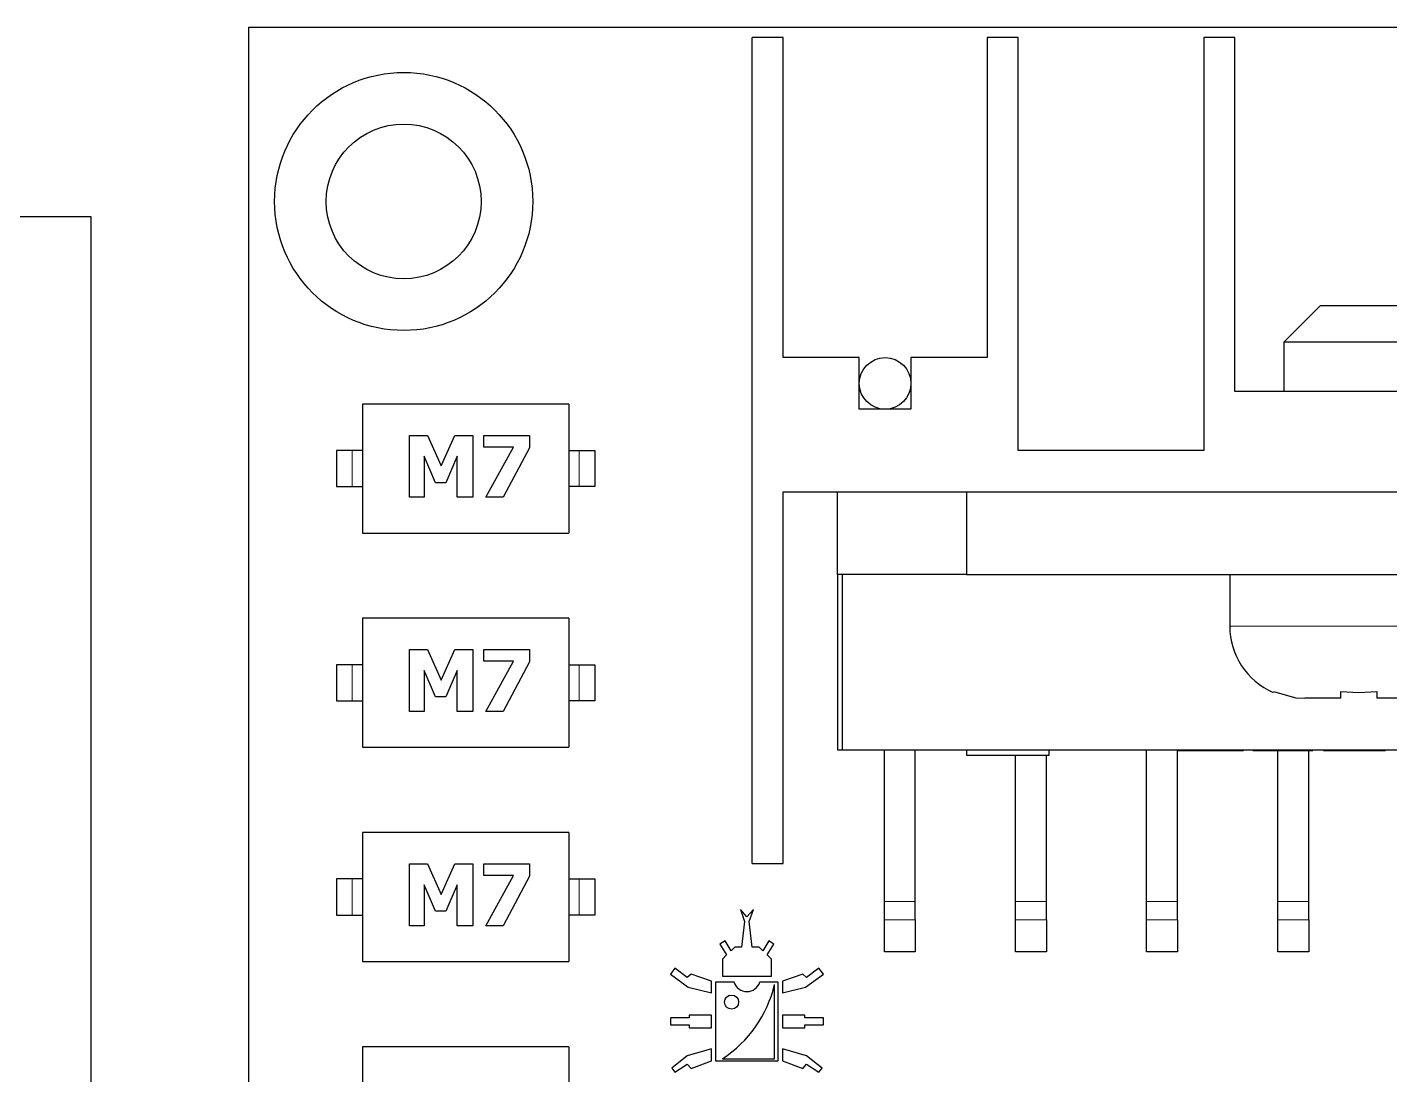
# Model space of a CAD drawing. Header units: millimetres. Extents: x 123.5 to 144.3, y 105.4 to 121.6.
# Drawn here: x 137.457 to 139.568, y 115.727 to 117.35 of the extents above; entities that cross this region are included whole.
import ezdxf

# ---------------------------------------------------------------- set-up
doc = ezdxf.new("R2010")
doc.units = ezdxf.units.MM
doc.linetypes.add('PHANTOM', pattern=[12.7, 6.35, -1.27, 1.27, -1.27, 1.27, -1.27])
doc.layers.add('DESC', color=250, linetype='Continuous')
doc.layers.add('WIRES', color=7, linetype='Continuous')

# ---------------------------------------------------------------- blocks, each defined once
blk = doc.blocks.new('L298N')
at = {"color": 7, "linetype": 'Continuous', "lineweight": 25}
for p, q in [((147.1337, 110.895), (147.1337, 115.27)), ((147.1337, 115.27), (151.4337, 115.27)), ((148.1087, 113.65), (148.1087, 115.25)), ((148.1687, 115.25), (148.1087, 115.25)), ((148.1687, 114.63), (148.1687, 115.25)), ((148.5637, 115.25), (148.5637, 114.63)), ((148.6237, 115.25), (148.5637, 115.25)), ((148.6237, 114.45), (148.6237, 115.25)), ((148.9837, 115.25), (148.9837, 114.45)), ((149.0437, 115.25), (148.9837, 115.25)), ((149.0437, 114.564), (149.0437, 115.25)), ((149.2087, 114.73), (149.1387, 114.66)), ((149.3587, 114.73), (149.2087, 114.73)), ((149.1387, 114.66), (149.1387, 114.564)), ((149.4287, 114.66), (149.1387, 114.66)), ((148.3162, 114.63), (148.1687, 114.63)), ((148.3162, 114.53), (148.3162, 114.63)), ((148.4162, 114.63), (148.4162, 114.53)), ((148.5637, 114.63), (148.4162, 114.63)), ((147.7537, 114.54), (147.3537, 114.54)), ((147.3537, 114.54), (147.3537, 114.29)), ((147.7537, 114.54), (147.7537, 114.29)), ((149.5237, 114.564), (149.0437, 114.564)), ((148.4162, 114.53), (148.3162, 114.53)), ((147.4448, 114.3593), (147.4448, 114.4793)), ((147.4448, 114.4793), (147.4795, 114.4793)), ((147.4795, 114.4793), (147.5061, 114.4201)), ((147.5061, 114.4201), (147.5326, 114.4793)), ((147.5326, 114.4793), (147.5673, 114.4793)), ((147.5673, 114.4793), (147.5673, 114.3593)), ((147.5892, 114.4566), (147.5892, 114.4793)), ((147.5892, 114.4793), (147.6775, 114.4793)), ((147.6775, 114.4793), (147.6775, 114.4555)), ((147.3037, 114.45), (147.3037, 114.38)), ((147.3337, 114.45), (147.3037, 114.45)), ((147.3537, 114.45), (147.3337, 114.45)), ((147.495, 114.3875), (147.4732, 114.4388)), ((147.4732, 114.4388), (147.4732, 114.3593)), ((147.5374, 114.4388), (147.5156, 114.3875)), ((147.5374, 114.3593), (147.5374, 114.4388)), ((147.6464, 114.4566), (147.5892, 114.4566)), ((147.5928, 114.3593), (147.6464, 114.4566)), ((147.6775, 114.4555), (147.6262, 114.3593)), ((147.7537, 114.45), (147.7737, 114.45)), ((147.7737, 114.45), (147.8037, 114.45)), ((147.8037, 114.45), (147.8037, 114.38)), ((148.9837, 114.45), (148.6237, 114.45)), ((147.5156, 114.3875), (147.495, 114.3875)), ((147.3037, 114.38), (147.3337, 114.38)), ((147.3337, 114.38), (147.3537, 114.38)), ((147.4732, 114.3593), (147.4448, 114.3593)), ((147.5673, 114.3593), (147.5374, 114.3593)), ((147.6262, 114.3593), (147.5928, 114.3593)), ((147.7737, 114.38), (147.7537, 114.38)), ((147.8037, 114.38), (147.7737, 114.38)), ((148.1687, 114.37), (150.3987, 114.37)), ((148.1687, 113.65), (148.1687, 114.37)), ((148.2737, 114.21), (148.2737, 114.37)), ((148.5237, 114.37), (148.5237, 114.21)), ((147.3537, 114.29), (147.7537, 114.29)), ((148.5237, 114.21), (148.2737, 114.21)), ((148.2737, 114.21), (148.2737, 113.87)), ((148.2837, 113.87), (148.2837, 114.21)), ((148.5237, 114.21), (150.0437, 114.21)), ((149.0337, 114.21), (149.0337, 114.11)), ((147.3537, 114.125), (147.3537, 113.875)), ((147.7537, 114.125), (147.3537, 114.125)), ((147.7537, 114.125), (147.7537, 113.875)), ((147.4448, 113.9443), (147.4448, 114.0643)), ((147.4448, 114.0643), (147.4795, 114.0643)), ((147.4795, 114.0643), (147.5061, 114.0051)), ((147.5061, 114.0051), (147.5326, 114.0643)), ((147.5326, 114.0643), (147.5673, 114.0643)), ((147.5673, 114.0643), (147.5673, 113.9443)), ((147.5892, 114.0416), (147.5892, 114.0643)), ((147.5892, 114.0643), (147.6775, 114.0643)), ((147.6464, 114.0416), (147.5892, 114.0416)), ((147.5928, 113.9443), (147.6464, 114.0416)), ((147.6775, 114.0405), (147.6262, 113.9443)), ((147.6775, 114.0643), (147.6775, 114.0405)), ((147.3037, 114.035), (147.3037, 113.965)), ((147.3337, 114.035), (147.3037, 114.035)), ((147.3537, 114.035), (147.3337, 114.035)), ((147.495, 113.9725), (147.4732, 114.0238)), ((147.4732, 114.0238), (147.4732, 113.9443)), ((147.5374, 114.0238), (147.5156, 113.9725)), ((147.5374, 113.9443), (147.5374, 114.0238)), ((147.7537, 114.035), (147.7737, 114.035)), ((147.7737, 114.035), (147.8037, 114.035)), ((147.8037, 114.035), (147.8037, 113.965)), ((147.3037, 113.965), (147.3337, 113.965)), ((147.3337, 113.965), (147.3537, 113.965)), ((147.5156, 113.9725), (147.495, 113.9725)), ((147.7737, 113.965), (147.7537, 113.965)), ((147.8037, 113.965), (147.7737, 113.965)), ((149.2487, 113.97), (149.1794, 113.97)), ((149.2487, 113.97), (149.2487, 113.9829)), ((149.3187, 113.9829), (149.3187, 113.97)), ((149.388, 113.97), (149.3187, 113.97)), ((147.4732, 113.9443), (147.4448, 113.9443)), ((147.5673, 113.9443), (147.5374, 113.9443)), ((147.6262, 113.9443), (147.5928, 113.9443)), ((147.3537, 113.875), (147.7537, 113.875)), ((148.2737, 113.87), (148.2837, 113.87)), ((148.2837, 113.87), (150.2837, 113.87)), ((148.3647, 113.576), (148.3647, 113.87)), ((148.4247, 113.576), (148.4247, 113.87)), ((148.5237, 113.87), (148.5237, 113.86)), ((148.5237, 113.86), (148.6837, 113.86)), ((148.6187, 113.576), (148.6187, 113.86)), ((148.6787, 113.576), (148.6787, 113.86)), ((148.6837, 113.86), (148.6837, 113.87)), ((148.8727, 113.576), (148.8727, 113.87)), ((148.9327, 113.576), (148.9327, 113.87)), ((148.9335, 113.87), (148.9335, 113.869)), ((148.9335, 113.869), (148.9698, 113.869)), ((148.9698, 113.869), (148.9698, 113.87)), ((148.9698, 113.869), (149.0603, 113.869)), ((149.0603, 113.869), (149.0603, 113.87)), ((149.0741, 113.869), (149.0741, 113.87)), ((149.0782, 113.869), (149.0782, 113.87)), ((149.0782, 113.869), (149.1379, 113.869)), ((149.1267, 113.576), (149.1267, 113.869)), ((149.1379, 113.869), (149.195, 113.869)), ((149.1867, 113.576), (149.1867, 113.869)), ((149.195, 113.869), (149.195, 113.87)), ((149.2156, 113.869), (149.2156, 113.87)), ((149.2156, 113.869), (149.2733, 113.869)), ((149.2733, 113.869), (149.3357, 113.869)), ((149.3357, 113.869), (149.3357, 113.87)), ((147.7537, 113.71), (147.3537, 113.71)), ((147.3537, 113.71), (147.3537, 113.46)), ((147.7537, 113.71), (147.7537, 113.46)), ((147.4448, 113.6493), (147.4795, 113.6493)), ((147.4448, 113.5293), (147.4448, 113.6493)), ((147.4795, 113.6493), (147.5061, 113.5901)), ((147.5061, 113.5901), (147.5326, 113.6493)), ((147.5326, 113.6493), (147.5673, 113.6493)), ((147.5673, 113.6493), (147.5673, 113.5293)), ((147.5892, 113.6266), (147.5892, 113.6493)), ((147.5892, 113.6493), (147.6775, 113.6493)), ((147.6775, 113.6493), (147.6775, 113.6255)), ((148.1087, 113.65), (148.1687, 113.65)), ((147.3037, 113.62), (147.3037, 113.55)), ((147.3337, 113.62), (147.3037, 113.62)), ((147.3537, 113.62), (147.3337, 113.62)), ((147.6464, 113.6266), (147.5892, 113.6266)), ((147.5928, 113.5293), (147.6464, 113.6266)), ((147.6775, 113.6255), (147.6262, 113.5293)), ((147.7537, 113.62), (147.7737, 113.62)), ((147.7737, 113.62), (147.8037, 113.62)), ((147.8037, 113.62), (147.8037, 113.55)), ((147.495, 113.5575), (147.4732, 113.6088)), ((147.4732, 113.6088), (147.4732, 113.5293)), ((147.5374, 113.6088), (147.5156, 113.5575)), ((147.5374, 113.5293), (147.5374, 113.6088)), ((148.3647, 113.5405), (148.3647, 113.576)), ((148.4247, 113.5405), (148.4247, 113.576)), ((148.6187, 113.5405), (148.6187, 113.576)), ((148.6787, 113.5405), (148.6787, 113.576)), ((148.8727, 113.5405), (148.8727, 113.576)), ((148.9327, 113.5405), (148.9327, 113.576)), ((149.1267, 113.5405), (149.1267, 113.576)), ((149.1867, 113.5405), (149.1867, 113.576)), ((147.3037, 113.55), (147.3337, 113.55)), ((147.3337, 113.55), (147.3537, 113.55)), ((147.5156, 113.5575), (147.495, 113.5575)), ((147.7737, 113.55), (147.7537, 113.55)), ((147.8037, 113.55), (147.7737, 113.55)), ((148.0859, 113.5611), (148.094, 113.5374)), ((148.0985, 113.5469), (148.0859, 113.5611)), ((148.094, 113.5374), (148.0883, 113.4879)), ((148.1112, 113.5611), (148.0985, 113.5469)), ((148.1031, 113.5374), (148.1112, 113.5611)), ((148.1088, 113.4879), (148.1031, 113.5374)), ((148.3647, 113.4787), (148.3647, 113.5405)), ((148.4247, 113.5405), (148.4247, 113.4787)), ((148.6187, 113.4787), (148.6187, 113.5405)), ((148.6787, 113.5405), (148.6787, 113.4787)), ((148.8727, 113.4787), (148.8727, 113.5405)), ((148.9327, 113.5405), (148.9327, 113.4787)), ((149.1267, 113.4787), (149.1267, 113.5405)), ((149.1867, 113.5405), (149.1867, 113.4787)), ((147.4732, 113.5293), (147.4448, 113.5293)), ((147.5673, 113.5293), (147.5374, 113.5293)), ((147.6262, 113.5293), (147.5928, 113.5293)), ((148.0563, 113.5), (148.0462, 113.4938)), ((148.0462, 113.4938), (148.0591, 113.4728)), ((148.0679, 113.481), (148.0563, 113.5)), ((148.0748, 113.4879), (148.0679, 113.481)), ((148.0883, 113.4879), (148.0748, 113.4879)), ((148.1223, 113.4879), (148.1088, 113.4879)), ((148.1292, 113.481), (148.1223, 113.4879)), ((148.1408, 113.5), (148.1292, 113.481)), ((148.138, 113.4728), (148.1509, 113.4938)), ((148.1509, 113.4938), (148.1408, 113.5)), ((147.3537, 113.46), (147.7537, 113.46)), ((148.0591, 113.4728), (148.0511, 113.4648)), ((148.0511, 113.4648), (148.0511, 113.4314)), ((148.146, 113.4648), (148.138, 113.4728)), ((148.146, 113.4314), (148.146, 113.4648)), ((148.4247, 113.4787), (148.3647, 113.4787)), ((148.6787, 113.4787), (148.6187, 113.4787)), ((148.9327, 113.4787), (148.8727, 113.4787)), ((149.1867, 113.4787), (149.1267, 113.4787)), ((147.959, 113.4472), (147.9502, 113.4358)), ((147.9502, 113.4358), (147.9849, 113.4105)), ((147.983, 113.4288), (147.959, 113.4472)), ((147.9905, 113.4358), (147.983, 113.4288)), ((148.0297, 113.4219), (147.9905, 113.4358)), ((148.2066, 113.4358), (148.1674, 113.4219)), ((148.2141, 113.4288), (148.2066, 113.4358)), ((148.2121, 113.4105), (148.2468, 113.4358)), ((148.2381, 113.4472), (148.2141, 113.4288)), ((148.2468, 113.4358), (148.2381, 113.4472)), ((147.9849, 113.4105), (148.0297, 113.3992)), ((148.0297, 113.3992), (148.0297, 113.4219)), ((148.0379, 113.4203), (148.0379, 113.2677)), ((148.0735, 113.4203), (148.0379, 113.4203)), ((148.0511, 113.4314), (148.146, 113.4314)), ((148.1592, 113.4203), (148.1236, 113.4203)), ((148.1521, 113.2714), (148.1521, 113.4153)), ((148.1592, 113.2677), (148.1592, 113.4203)), ((148.1674, 113.4219), (148.1674, 113.3992)), ((148.1674, 113.3992), (148.2121, 113.4105)), ((147.9864, 113.3559), (147.9864, 113.351)), ((148.0297, 113.3559), (147.9864, 113.3559)), ((148.0297, 113.3316), (148.0297, 113.3559)), ((148.1674, 113.3559), (148.1674, 113.3316)), ((148.2107, 113.3559), (148.1674, 113.3559)), ((148.2107, 113.351), (148.2107, 113.3559)), ((147.9502, 113.351), (147.9502, 113.3375)), ((147.9864, 113.351), (147.9502, 113.351)), ((147.9502, 113.3375), (147.9864, 113.3375)), ((147.9864, 113.3375), (147.9864, 113.3316)), ((147.9864, 113.3316), (148.0297, 113.3316)), ((148.1674, 113.3316), (148.2107, 113.3316)), ((148.2468, 113.351), (148.2107, 113.351)), ((148.2107, 113.3375), (148.2468, 113.3375)), ((148.2107, 113.3316), (148.2107, 113.3375)), ((148.2468, 113.3375), (148.2468, 113.351)), ((147.7537, 113.295), (147.3537, 113.295)), ((147.3537, 113.295), (147.3537, 113.045)), ((147.7537, 113.295), (147.7537, 113.045)), ((147.983, 113.277), (147.9528, 113.2533)), ((148.0297, 113.2908), (147.983, 113.277)), ((148.0297, 113.2677), (148.0297, 113.2908)), ((148.1674, 113.2908), (148.1674, 113.2677)), ((148.2141, 113.277), (148.1674, 113.2908)), ((148.2443, 113.2533), (148.2141, 113.277)), ((147.9528, 113.2533), (147.959, 113.2454)), ((147.959, 113.2454), (147.983, 113.2609)), ((147.983, 113.2609), (147.9905, 113.2531)), ((147.9905, 113.2531), (148.0297, 113.2677)), ((148.0379, 113.2677), (148.1592, 113.2677)), ((148.0511, 113.2714), (148.1521, 113.2714)), ((148.1674, 113.2677), (148.2066, 113.2531)), ((148.2066, 113.2531), (148.2141, 113.2609)), ((148.2141, 113.2609), (148.2381, 113.2454)), ((148.2381, 113.2454), (148.2443, 113.2533))]:
    blk.add_line(p, q, dxfattribs=at)
at = {"color": 8, "linetype": 'PHANTOM', "lineweight": 18}
for p, q in [((147.3337, 114.38), (147.3337, 114.45)), ((147.7737, 114.45), (147.7737, 114.38)), ((149.0337, 114.11), (149.2837, 114.11)), ((149.2837, 114.11), (149.5337, 114.11)), ((147.3337, 113.965), (147.3337, 114.035)), ((147.7737, 114.035), (147.7737, 113.965)), ((149.1379, 113.869), (149.1379, 113.87)), ((149.2733, 113.869), (149.2733, 113.87)), ((147.3337, 113.55), (147.3337, 113.62)), ((147.7737, 113.62), (147.7737, 113.55)), ((148.3647, 113.576), (148.4247, 113.576)), ((148.6187, 113.576), (148.6787, 113.576)), ((148.8727, 113.576), (148.9327, 113.576)), ((149.1267, 113.576), (149.1867, 113.576)), ((148.4247, 113.5405), (148.3647, 113.5405)), ((148.6787, 113.5405), (148.6187, 113.5405)), ((148.9327, 113.5405), (148.8727, 113.5405)), ((149.1867, 113.5405), (149.1267, 113.5405))]:
    blk.add_line(p, q, dxfattribs=at)
at = {"color": 7, "linetype": 'Continuous', "lineweight": 25, "flags": 128}
for points in [[(149.1187, 113.9829), (149.1618, 113.971), (149.1794, 113.97)], [(149.2487, 113.9829), (149.2837, 113.9813), (149.3187, 113.9829)]]:
    blk.add_lwpolyline(points, dxfattribs=at)
at = {"color": 7, "linetype": 'Continuous', "lineweight": 25}
for centre, radius in [((147.4337, 114.9325), 0.25), ((147.4337, 114.9325), 0.15), ((148.3662, 114.58), 0.05), ((148.0689, 113.3815), 0.0136)]:
    blk.add_circle(centre, radius, dxfattribs=at)
for centre, radius, start, end in [((149.1737, 114.11), 0.14, 180, 246.6034), ((147.92, 113.4709), 0.2387, 303.3145, 346.5338), ((148.0985, 113.4281), 0.0262, 197.1589, 342.8411)]:
    blk.add_arc(centre, radius, start, end, dxfattribs=at)

msp = doc.modelspace()

# ---------------------------------------------------------------- linework, layer by layer
at = {"layer": 'WIRES'}
for p, q in [((136.3715, 117.057), (137.5553, 117.057)), ((137.5553, 117.057), (137.5553, 113.6345))]:
    msp.add_line(p, q, dxfattribs=at)

# ---------------------------------------------------------------- block references
at = {"layer": 'DESC', "xscale": 0.8, "yscale": 0.8, "zscale": 0.8}
msp.add_blockref('L298N', (20.0934, 25.1344), dxfattribs=at)

doc.saveas('drawing.dxf')
